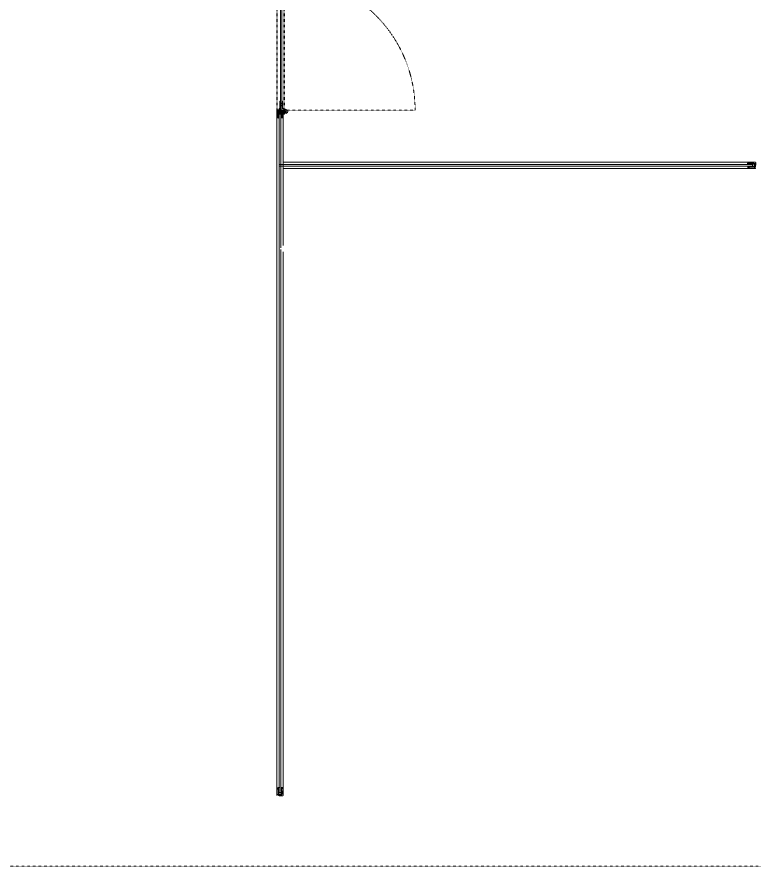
# Model space of a CAD drawing. Extents: x -2749 to 11890, y 0 to 8245.
# Drawn here: x 3240 to 3708, y 2321 to 2860 of the extents above; entities that cross this region are included whole.
import ezdxf

# ---------------------------------------------------------------- set-up
doc = ezdxf.new("R2010")
doc.units = 0
doc.header["$MEASUREMENT"] = 0
doc.linetypes.add('DASHDOT', pattern=[1, 0.5, -0.25, 0, -0.25])
doc.linetypes.add('DOT2', pattern=[0.125, 0, -0.125])
doc.layers.get('0').update_dxf_attribs({"color": 9, "lineweight": 9})
for name, color, linetype, lineweight in [('06C', 9, 'Continuous', 9), ('06D', 9, 'Continuous', 9), ('07K', 8, 'Continuous', 9), ('10', 9, 'Continuous', 9), ('15', 9, 'Continuous', 9), ('20', 9, 'DOT2', 9)]:
    doc.layers.add(name, color=color, linetype=linetype, lineweight=lineweight)
pattern_1 = [(225, (-604.72494, -5169.36366), (-0.0883883476, 0.0883883476), []), (135, (-604.72494, -5169.36366), (0.0883883476, 0.0883883476), [])]
pattern_2 = [(45, (3387.24087, 5075.93023), (0.0883883476, -0.0883883476), []), (315, (3387.24087, 5075.93023), (-0.0883883476, -0.0883883476), [])]

# ---------------------------------------------------------------- blocks, each defined once
blk = doc.blocks.new('profil')
at = {"layer": '10'}
h = blk.add_hatch(dxfattribs=at)
h.set_pattern_fill('NET', color=256, angle=495, style=0)
h.set_pattern_definition(pattern_2)
h.paths.add_polyline_path([(2783.08, 2903.22), (2783.02, 2903.22), (2782.98, 2903.33), (2782.98, 2903.38), (2783.01, 2903.38), (2783.01, 2903.5), (2782.72, 2903.5), (2782.72, 2903.38), (2782.75, 2903.38), (2782.71, 2903.22), (2782.62, 2903.23), (2782.45, 2902.86), (2782.56, 2902.86), (2782.56, 2902.9), (2782.72, 2903.1, 0.2599), (2782.8, 2902.86), (2783.04, 2902.86, 0.382682)])
h.paths.add_polyline_path([(2782.84, 2903.1), (2783.03, 2903.1, -2.16717)], flags=16)
h = blk.add_hatch(dxfattribs=at)
h.set_pattern_fill('NET', color=256, angle=495, style=0)
h.set_pattern_definition(pattern_2)
h.paths.add_polyline_path([(2783.08, 2901.46), (2783.02, 2901.46), (2782.98, 2901.35), (2782.98, 2901.3), (2783.01, 2901.3), (2783.01, 2901.18), (2782.72, 2901.18), (2782.72, 2901.3), (2782.75, 2901.3), (2782.71, 2901.46), (2782.62, 2901.45), (2782.45, 2901.82), (2782.56, 2901.82), (2782.56, 2901.78), (2782.72, 2901.59, -0.2599), (2782.8, 2901.82), (2783.04, 2901.82, -0.382682)])
h.paths.add_polyline_path([(2782.84, 2901.58), (2783.03, 2901.58, 2.16717)], flags=16)
h = blk.add_hatch(dxfattribs=at)
h.set_pattern_fill('NET', color=256, angle=495, style=0)
h.set_pattern_definition([(45, (3390.96807, 5084.14935), (0.0883883476, -0.0883883476), []), (315, (3390.96807, 5084.14935), (-0.0883883476, -0.0883883476), [])])
h.paths.add_polyline_path([(2784.25, 2903.18), (2784.25, 2902.86), (2783.21, 2902.86), (2783.21, 2903.18)])
h = blk.add_hatch(dxfattribs=at)
h.set_pattern_fill('NET', color=256, angle=495, style=0)
h.set_pattern_definition([(45, (3390.96807, 5077.64021), (0.0883883476, -0.0883883476), []), (315, (3390.96807, 5077.64021), (-0.0883883476, -0.0883883476), [])])
h.paths.add_polyline_path([(2784.25, 2901.82), (2784.25, 2901.53), (2783.21, 2901.53), (2783.21, 2901.82)])
h = blk.add_hatch(dxfattribs=at)
h.set_pattern_fill('NET', color=256, angle=495, style=0)
h.set_pattern_definition([(45, (3412.02047, 5081.69331), (0.0883883476, -0.0883883476), []), (315, (3412.02047, 5081.69331), (-0.0883883476, -0.0883883476), [])])
h.paths.add_polyline_path([(2787.7, 2903.43), (2787.7, 2902.36), (2787.52, 2902.36), (2787.52, 2903.43)])
for points in [[(2787.52, 2901.37), (2787.52, 2901.89), (2787.7, 2901.89), (2787.7, 2902.03), (2787.52, 2902.03), (2787.52, 2903.67), (2787.7, 2903.67), (2787.7, 2904.1), (2787.58, 2904.1), (2787.58, 2904.34), (2782.61, 2904.34), (2782.61, 2903.22), (2782.72, 2903.22), (2782.76, 2903.4), (2782.71, 2903.4), (2782.71, 2903.77), (2782.99, 2903.77), (2782.99, 2903.22), (2783.14, 2903.22), (2783.18, 2903.18), (2786.43, 2903.18), (2786.5, 2902.88), (2786.8, 2902.88), (2786.8, 2903.49), (2787.12, 2903.49), (2787.12, 2901.37)], [(2785.67, 2903.32), (2786.35, 2903.32), (2786.35, 2904.02), (2786.42, 2904.06), (2786.42, 2904.14), (2785.61, 2904.14), (2785.61, 2904.01), (2785.67, 2903.95)]]:
    blk.add_lwpolyline(points, close=True, dxfattribs=at)
for points in [[(2782.61, 2903.22), (2782.45, 2902.86)], [(2782.62, 2901.45), (2782.45, 2901.82)], [(2782.72, 2903.1), (2782.56, 2902.9), (2782.56, 2902.86)], [(2782.72, 2901.59), (2782.56, 2901.78), (2782.56, 2901.82)], [(2782.78, 2900.5), (2782.78, 2900.95), (2783.09, 2900.95), (2783.09, 2901.24), (2783.18, 2901.24), (2783.08, 2901.46), (2783.02, 2901.46), (2782.98, 2901.35), (2782.98, 2901.3), (2783.01, 2901.3), (2783.01, 2901.06), (2782.72, 2901.06), (2782.72, 2901.3), (2782.75, 2901.3), (2782.71, 2901.46), (2782.62, 2901.45), (2782.63, 2900.34), (2787.59, 2900.34)], [(2782.99, 2903.5), (2782.72, 2903.5)], [(2783.01, 2901.18), (2782.72, 2901.18)], [(2784.87, 2903.91), (2785.03, 2903.91), (2785.03, 2904.14), (2782.83, 2904.14), (2782.83, 2903.91), (2783.13, 2903.91), (2783.13, 2903.37), (2785.03, 2903.37)], [(2783.18, 2901.24), (2783.21, 2901.24), (2783.21, 2901.84)], [(2783.21, 2903.18), (2783.21, 2903.18), (2783.21, 2902.84)], [(2784.25, 2902.84), (2784.25, 2903.18)], [(2784.25, 2901.84), (2784.25, 2901.53)], [(2785.62, 2903.18), (2785.62, 2901.53)], [(2787.52, 2903.43), (2787.7, 2903.43), (2787.7, 2902.36)], [(2787.52, 2902.36), (2787.7, 2902.36)]]:
    blk.add_lwpolyline(points, dxfattribs=at)
for points in [[(2787.13, 2900.85), (2787.13, 2900.49), (2782.81, 2900.49), (2782.81, 2900.46, -0.561743), (2782.73, 2900.45, -0.595966), (2782.78, 2900.5, 2.204878)], [(2783.03, 2903.1), (2782.84, 2903.1, 1)], [(2783.03, 2901.58), (2782.84, 2901.58, -1)], [(2783.09, 2901.24), (2783.21, 2900.66, 0.833203), (2783.52, 2900.66, 0.447088)], [(2783.21, 2901.53), (2786.47, 2901.53, 0.414214), (2786.8, 2901.86), (2786.8, 2902.88)], [(2783.52, 2900.66), (2783.52, 2901.11, -0.414214), (2783.63, 2901.22), (2786.88, 2901.22), (2786.88, 2900.49)], [(2785.03, 2903.37), (2785.03, 2903.79), (2784.87, 2903.79, -1), (2784.87, 2903.91, 1)], [(2787.59, 2900.34), (2787.59, 2900.49), (2787.25, 2900.49), (2787.25, 2900.97, 1), (2787.04, 2900.97)], [(2787.04, 2900.97, 0.305404), (2787.13, 2900.85, 5.773092)]]:
    blk.add_lwpolyline(points, format="xyb", dxfattribs=at)
for centre, radius, start, end in [((2782.97, 2903.05), 0.253, 168.6676, 234.1258), ((2782.97, 2901.64), 0.253, 125.8742, 191.3324), ((2782.93, 2903.02), 0.125, 139.5402, 40.4598), ((2782.93, 2901.66), 0.125, 319.5402, 220.4598), ((2782.86, 2903.06), 0.273, 305.9738, 36.4289), ((2782.86, 2901.62), 0.273, 323.5711, 54.0262)]:
    blk.add_arc(centre, radius, start, end, dxfattribs=at)
blk = doc.blocks.new('g-kapı kolu-p')
for points in [[(11.85, 8.21), (-0.95, 8.21), (-0.95, 2.41), (0.95, 2.41), (0.95, 6.31), (11.85, 6.31), (11.85, 8.21)], [(11.85, -8.21), (-0.95, -8.21), (-0.95, -2.41), (0.95, -2.41), (0.95, -6.31), (11.85, -6.31), (11.85, -8.21)]]:
    blk.add_lwpolyline(points)
for points in [[(-5, 0.5), (5, 0.5), (5, 1.5), (-5, 1.5)], [(-2.65, 1.5), (2.65, 1.5), (2.65, 2.41), (-2.65, 2.41)], [(-5, -1.5), (5, -1.5), (5, -0.5), (-5, -0.5)], [(-2.65, -1.5), (2.65, -1.5), (2.65, -2.41), (-2.65, -2.41)]]:
    blk.add_lwpolyline(points, close=True)
blk = doc.blocks.new('k-cambölme-kapı-p')
at = {"layer": '10'}
h = blk.add_hatch(dxfattribs=at)
h.set_pattern_fill('NET', color=256, angle=135, style=0)
h.set_pattern_definition([(135, (3753.7029, 560.85184), (-0.0883883476, -0.0883883476), []), (225, (3753.7029, 560.85184), (0.0883883476, -0.0883883476), [])])
h.paths.add_polyline_path([(2.08, -0.06), (2.08, 0.02), (2.07, 0.04), (2.05, 0.07), (2.01, 0.09), (1.98, 0.1), (1.97, 0.1), (1.97, -0.29), (1.94, -0.29), (1.94, -0.43), (1.88, -0.49), (1.67, -0.49), (1.82, -0.29), (1.73, -0.29), (1.53, -0.5), (1.44, -0.5), (1.62, -0.32), (1.62, -0.29), (1.51, -0.29), (1.34, -0.42), (1.32, -0.44), (1.3, -0.48), (1.29, -0.51), (1.26, -0.57), (1.26, -0.31), (1.32, -0.29), (1.23, -0.29), (1.23, -0.53), (1.23, -0.59), (1.24, -0.62), (1.26, -0.64), (3.47, -0.64), (3.47, -0.58), (3.38, -0.35), (3.38, -0.3), (3.42, -0.25), (3.42, -0.2), (3.38, -0.16), (2.73, -0.16), (2.74, -0.2), (2.91, -0.2, -1), (2.91, -0.25)])
h.paths.add_polyline_path([(2.05, -0.18), (2.05, -0.21), (2.08, -0.23), (2.11, -0.24), (2.15, -0.25), (2.95, -0.27), (2.92, -0.29), (2.55, -0.29), (2.54, -0.31), (2.52, -0.33), (2.5, -0.34), (2.48, -0.34), (2.46, -0.34), (2.44, -0.32), (2.42, -0.3), (2.08, -0.3), (1.99, -0.11), (1.99, -0.07), (2.05, -0.07)], flags=16)
h.paths.add_polyline_path([(2.41, -0.34), (2.51, -0.5), (2.08, -0.5), (2.08, -0.34)], flags=16)
h.paths.add_polyline_path([(2.55, -0.33), (2.89, -0.33), (2.94, -0.33), (3.28, -0.34, 0.166992), (3.34, -0.55), (2.72, -0.55), (2.55, -0.36)], flags=16)
h.paths.add_polyline_path([(3.02, -0.22), (3.02, -0.2), (3.33, -0.2, 0.10606), (3.29, -0.33), (3.01, -0.27)], flags=16)
h = blk.add_hatch(dxfattribs=at)
h.set_pattern_fill('NET', color=256, angle=135, style=0)
h.set_pattern_definition([(45, (474.94443, 2280.71206), (0.0883883476, -0.0883883476), []), (315, (474.94443, 2280.71206), (-0.0883883476, -0.0883883476), [])])
h.paths.add_polyline_path([(87.27, -0.16), (87.26, -0.2), (87.09, -0.2, 1), (87.09, -0.25), (87.92, -0.25), (87.92, -0.01), (87.93, 0.03), (87.96, 0.05), (88, 0.07), (88.03, 0.07), (88.03, -0.29), (88.06, -0.29), (88.06, -0.43), (88.12, -0.49), (88.33, -0.49), (88.18, -0.29), (88.27, -0.29), (88.47, -0.5), (88.56, -0.5), (88.38, -0.32), (88.38, -0.29), (88.49, -0.29), (88.66, -0.42), (88.68, -0.44), (88.7, -0.48), (88.71, -0.51), (88.74, -0.57), (88.74, -0.31), (88.68, -0.29), (88.77, -0.29), (88.77, -0.53), (88.77, -0.59), (88.76, -0.62), (88.74, -0.64), (86.53, -0.64), (86.53, -0.58), (86.62, -0.35), (86.62, -0.3), (86.58, -0.25), (86.58, -0.2), (86.62, -0.16)])
h.paths.add_polyline_path([(87.28, -0.55), (87.45, -0.36), (87.45, -0.33), (87.11, -0.33), (87.06, -0.33), (87.03, -0.31), (86.99, -0.27), (86.98, -0.22), (86.98, -0.2), (86.67, -0.2, -0.292264), (86.66, -0.55)], flags=16)
h.paths.add_polyline_path([(87.48, -0.51), (87.59, -0.51), (87.53, -0.43)], flags=16)
h.paths.add_polyline_path([(87.56, -0.4), (87.69, -0.5), (87.92, -0.5), (87.92, -0.34), (87.59, -0.34)], flags=16)
h.paths.add_polyline_path([(87.62, -0.53), (87.71, -0.62), (87.71, -0.53)], flags=16)
for points in [[(1.97, -0.29), (1.97, 2.13), (2.05, 2.13), (2.05, 2.28, 0.414214), (1.89, 2.44), (0.08, 2.44, 0.414214), (0, 2.36), (0, -2.36, 0.414214), (0.08, -2.44), (2.05, -2.44), (2.05, -2.25), (2.05, -2.23), (2.05, -2.23), (2.05, -2.23), (2.05, -2.23), (2.05, -2.23), (2.05, -0.89)], [(88.03, -0.29), (88.03, 2.13), (87.95, 2.13), (87.95, 2.28, -0.414214), (88.11, 2.44), (89.92, 2.44, -0.414214), (90, 2.36), (90, -2.36, -0.414214), (89.92, -2.44), (87.95, -2.44), (87.95, -2.25), (87.95, -2.23), (87.95, -2.23), (87.95, -2.23), (87.95, -2.23), (87.95, -2.23), (87.95, -0.89)], [(1.51, -0.29), (1.34, -0.42), (1.32, -0.44), (1.3, -0.48), (1.29, -0.51), (1.26, -0.57), (1.26, -0.31), (1.32, -0.29), (1.23, -0.29), (1.23, -0.53), (1.23, -0.59), (1.24, -0.62), (1.26, -0.64), (3.47, -0.64), (3.47, -0.58), (3.38, -0.35), (3.38, -0.3), (3.42, -0.25), (3.42, -0.2), (3.38, -0.16), (2.73, -0.16), (2.74, -0.2), (2.91, -0.2, -1), (2.91, -0.25, -1)], [(88.49, -0.29), (88.66, -0.42), (88.68, -0.44), (88.7, -0.48), (88.71, -0.51), (88.74, -0.57), (88.74, -0.31), (88.68, -0.29), (88.77, -0.29), (88.77, -0.53), (88.77, -0.59), (88.76, -0.62), (88.74, -0.64), (86.53, -0.64), (86.53, -0.58), (86.62, -0.35), (86.62, -0.3), (86.58, -0.25), (86.58, -0.2), (86.62, -0.16), (87.27, -0.16), (87.26, -0.2), (87.09, -0.2, 1), (87.09, -0.25, 1)], [(86.66, -0.55), (87.28, -0.55), (87.45, -0.36), (87.45, -0.33), (87.11, -0.33), (87.06, -0.33), (87.03, -0.31), (86.99, -0.27), (86.98, -0.22), (86.98, -0.2), (86.67, -0.2, 1)]]:
    blk.add_lwpolyline(points, format="xyb", dxfattribs=at)
for points in [[(1.82, 2.27), (0.16, 2.27), (0.16, 2.03), (0.38, 2.03), (0.38, 1.92), (0.22, 1.92), (0.22, 1.16), (0.35, 1.16), (0.35, -0.41), (0.22, -0.41), (0.22, -1.23), (0.36, -1.23), (0.36, -1.38), (0.16, -1.38), (0.16, -2.24), (1.82, -2.24), (1.82, -1.72), (1.62, -1.72), (1.62, -1.58), (1.82, -1.58), (1.82, -1.37), (1.61, -1.37), (1.61, -1.24), (1.74, -1.24), (1.74, -0.85), (1.06, -0.85), (1.06, -0.13), (1.5, -0.13), (1.5, 1.92), (1.57, 2.03), (1.82, 2.03), (1.82, 2.27)], [(0.69, 3.63), (0.69, 2.44)], [(0.69, 2.27), (0.69, -0.24), (1.06, -0.24)], [(1.06, 2.44), (1.06, 2.86)], [(1.06, -0.13), (1.06, 2.27)], [(1.5, 1.92), (1.06, 1.92)], [(1.17, 1.92), (1.17, -0.13)], [(2.91, -0.25), (2.08, -0.06), (2.08, 0.02), (2.07, 0.04), (2.05, 0.07), (2.01, 0.09), (1.98, 0.1), (1.97, 0.1)], [(3.84, 0.88), (2.63, 3.22)], [(4.07, 1.27), (2.67, 3.99)], [(8.14, 0.88), (8.14, 1.27), (4.07, 1.27)], [(5.3, 0.88), (5.3, -0.16)], [(5.5, 1.27), (5.77, 0.97), (5.77, 0.88)], [(5.59, 0.88), (5.59, -0.16)], [(6.76, 1.27), (6.49, 0.97), (6.49, 0.88)], [(6.67, 0.88), (6.67, -0.16)], [(6.96, 0.88), (6.96, -0.16)], [(87.09, -0.25), (87.92, -0.25), (87.92, -0.01), (87.93, 0.03), (87.96, 0.05), (88, 0.07), (88.03, 0.07)], [(88.18, 2.27), (89.84, 2.27), (89.84, 2.03), (89.62, 2.03), (89.62, 1.92), (89.78, 1.92), (89.78, 1.16), (89.65, 1.16), (89.65, -0.41), (89.78, -0.41), (89.78, -1.23), (89.64, -1.23), (89.64, -1.38), (89.84, -1.38), (89.84, -2.24), (88.18, -2.24), (88.18, -1.72), (88.38, -1.72), (88.38, -1.58), (88.18, -1.58), (88.18, -1.37), (88.39, -1.37), (88.39, -1.24), (88.26, -1.24), (88.26, -0.85), (88.94, -0.85), (88.94, -0.13), (88.5, -0.13), (88.5, 1.92), (88.43, 2.03), (88.18, 2.03), (88.18, 2.27)], [(2.05, -0.89), (3.59, -0.89), (3.59, -0.64), (1.23, -0.64), (1.23, -0.29), (1.97, -0.29)], [(1.62, -0.29), (1.62, -0.32), (1.44, -0.5), (1.53, -0.5), (1.73, -0.29)], [(1.82, -0.29), (1.67, -0.49), (1.88, -0.49), (1.94, -0.43), (1.94, -0.29)], [(3.34, -0.55), (2.72, -0.55), (2.55, -0.36), (2.55, -0.33), (2.89, -0.33), (2.94, -0.33)], [(3.28, -0.34), (3.28, -0.34), (2.94, -0.33)], [(3.01, -0.27), (3.02, -0.22), (3.02, -0.2), (3.33, -0.2)], [(3.01, -0.27), (3.29, -0.33), (3.29, -0.33)], [(4.06, -0.16), (4.06, -0.55), (8.14, -0.55)], [(8.14, -0.55), (8.14, -0.16)], [(87.95, -0.89), (86.41, -0.89), (86.41, -0.64), (88.77, -0.64), (88.77, -0.29), (88.03, -0.29)], [(87.59, -0.51), (87.53, -0.43), (87.48, -0.51), (87.59, -0.51)], [(88.18, -0.29), (88.33, -0.49), (88.12, -0.49), (88.06, -0.43), (88.06, -0.29)], [(88.38, -0.29), (88.38, -0.32), (88.56, -0.5), (88.47, -0.5), (88.27, -0.29)]]:
    blk.add_lwpolyline(points, dxfattribs=at)
at = {"layer": '10', "linetype": 'DASHDOT', "ltscale": 0.05}
for points in [[(3.22, 3.63), (0.2, 3.63)], [(1.71, 2.14), (1.71, 4.9)], [(6.13, 1.44), (6.13, -0.55)]]:
    blk.add_lwpolyline(points, dxfattribs=at)
at = {"layer": '10'}
for points in [[(1.99, -0.07), (2.05, -0.07), (2.05, -0.18), (2.05, -0.21), (2.08, -0.23), (2.11, -0.24), (2.15, -0.25), (2.95, -0.27), (2.92, -0.29), (2.55, -0.29), (2.54, -0.31), (2.52, -0.33), (2.5, -0.34), (2.48, -0.34), (2.46, -0.34), (2.44, -0.32), (2.42, -0.3), (2.08, -0.3), (1.99, -0.11)], [(2.08, -0.5), (2.08, -0.34), (2.41, -0.34), (2.51, -0.5), (2.51, -0.5)], [(87.92, -0.5), (87.92, -0.34), (87.59, -0.34), (87.56, -0.4), (87.69, -0.5)], [(87.62, -0.53), (87.71, -0.53), (87.71, -0.62)]]:
    blk.add_lwpolyline(points, close=True, dxfattribs=at)
blk.add_circle((1.71, 3.65), 1.02, dxfattribs=at)
for centre, start, end in [((3.6, -0.37), 176.143, 214.0649), ((3.6, -0.37), 148.8979, 173.1144), ((86.4, -0.37), 325.9351, 31.1021)]:
    blk.add_arc(centre, 0.322, start, end, dxfattribs=at)
at = {"layer": '15', "linetype": 'DOT2'}
blk.add_lwpolyline([(2.48, 0.36), (2.48, 85.36)], dxfattribs=at)
at = {"layer": '15'}
blk.add_lwpolyline([(2.58, 0.88), (87.42, 0.88), (87.52, 0.78), (87.52, -0.05), (87.42, -0.16), (2.58, -0.16), (2.58, -0.16), (2.48, -0.05), (2.48, 0.78), (2.58, 0.88)], dxfattribs=at)
at = {"layer": '15', "linetype": 'DOT2'}
blk.add_arc((2.48, 0.36), 85.04, 0, 90, dxfattribs=at)
at = {"layer": '20'}
for p, q in [((87.95, 2.43), (2.05, 2.43)), ((87.95, 2.13), (2.05, 2.13)), ((87.95, -2.23), (2.05, -2.23)), ((87.95, -2.44), (2.05, -2.44))]:
    blk.add_line(p, q, dxfattribs=at)
at = {"layer": '06C', "xscale": -1}
blk.add_blockref('g-kapı kolu-p', (79.64, 0.38), dxfattribs=at)

msp = doc.modelspace()

# ---------------------------------------------------------------- hatches: boundary and pattern name
at = {"layer": '10'}
h = msp.add_hatch(dxfattribs=at)
h.set_pattern_fill('NET', color=256, angle=315, style=0)
h.set_pattern_definition([(225, (-629.50454, -5175.12674), (-0.0883883476, 0.0883883476), []), (135, (-629.50454, -5175.12674), (0.0883883476, 0.0883883476), [])])
h.paths.add_polyline_path([(3405.98, 2800.96), (3407.04, 2800.96), (3407.04, 2800.78), (3405.98, 2800.78)])
h = msp.add_hatch(dxfattribs=at)
h.set_pattern_fill('NET', color=256, angle=315, style=0)
h.set_pattern_definition([(225, (-608.45214, -5177.58279), (-0.0883883476, 0.0883883476), []), (135, (-608.45214, -5177.58279), (0.0883883476, 0.0883883476), [])])
h.paths.add_polyline_path([(3406.23, 2797.51), (3406.54, 2797.51), (3406.54, 2796.47), (3406.23, 2796.47)])
h = msp.add_hatch(dxfattribs=at)
h.set_pattern_fill('NET', color=256, angle=315, style=0)
h.set_pattern_definition([(225, (-608.45214, -5171.07365), (-0.0883883476, 0.0883883476), []), (135, (-608.45214, -5171.07365), (0.0883883476, 0.0883883476), [])])
h.paths.add_polyline_path([(3407.58, 2797.51), (3407.87, 2797.51), (3407.87, 2796.47), (3407.58, 2796.47)])
h = msp.add_hatch(dxfattribs=at)
h.set_pattern_fill('NET', color=256, angle=315, style=0)
h.set_pattern_definition(pattern_1)
h.paths.add_polyline_path([(3406.18, 2796.34), (3406.18, 2796.28), (3406.07, 2796.24), (3406.02, 2796.24), (3406.02, 2796.26), (3405.9, 2796.26), (3405.9, 2795.98), (3406.02, 2795.98), (3406.02, 2796.01), (3406.18, 2795.96), (3406.17, 2795.88), (3406.54, 2795.71), (3406.54, 2795.82), (3406.5, 2795.82), (3406.31, 2795.98, 0.2599), (3406.54, 2796.06), (3406.54, 2796.3, 0.382682)])
h.paths.add_polyline_path([(3406.3, 2796.1), (3406.3, 2796.29, -2.16717)], flags=16)
h = msp.add_hatch(dxfattribs=at)
h.set_pattern_fill('NET', color=256, angle=315, style=0)
h.set_pattern_definition(pattern_1)
h.paths.add_polyline_path([(3407.94, 2796.34), (3407.94, 2796.28), (3408.05, 2796.24), (3408.1, 2796.24), (3408.1, 2796.26), (3408.22, 2796.26), (3408.22, 2795.98), (3408.1, 2795.98), (3408.1, 2796.01), (3407.94, 2795.96), (3407.95, 2795.88), (3407.58, 2795.71), (3407.58, 2795.82), (3407.63, 2795.82), (3407.82, 2795.98, -0.2599), (3407.58, 2796.06), (3407.58, 2796.3, -0.382682)])
h.paths.add_polyline_path([(3407.82, 2796.1), (3407.82, 2796.29, 2.16717)], flags=16)

# ---------------------------------------------------------------- linework, layer by layer
at = {"layer": '06D'}
for p, q in [((3405.06, 2710.87), (3405.06, 2795.89)), ((3409.06, 2795.89), (3409.06, 2714.87)), ((3704.06, 2767.87), (3409.06, 2767.87)), ((3704.07, 2763.87), (3409.06, 2763.87)), ((3405.06, 2365.87), (3405.06, 2710.87)), ((3409.06, 2710.87), (3409.06, 2369.87))]:
    msp.add_line(p, q, dxfattribs=at)
at = {"layer": '10'}
for points in [[(3408.04, 2800.78), (3407.51, 2800.78), (3407.51, 2800.96), (3407.38, 2800.96), (3407.38, 2800.78), (3405.73, 2800.78), (3405.73, 2800.96), (3405.3, 2800.96), (3405.3, 2800.84), (3405.06, 2800.84), (3405.06, 2795.87), (3406.18, 2795.87), (3406.18, 2795.97), (3406, 2796.02), (3406, 2795.97), (3405.63, 2795.97), (3405.63, 2796.25), (3406.18, 2796.25), (3406.18, 2796.4), (3406.23, 2796.44), (3406.23, 2799.68), (3406.52, 2799.75), (3406.52, 2800.05), (3405.92, 2800.05), (3405.92, 2800.38), (3408.04, 2800.38)], [(3406.08, 2798.93), (3406.08, 2799.61), (3405.38, 2799.61), (3405.34, 2799.68), (3405.26, 2799.68), (3405.26, 2798.87), (3405.4, 2798.87), (3405.45, 2798.93)]]:
    msp.add_lwpolyline(points, close=True, dxfattribs=at)
for points in [[(3405.49, 2798.13), (3405.49, 2798.29), (3405.26, 2798.29), (3405.26, 2796.09), (3405.49, 2796.09), (3405.49, 2796.39), (3406.03, 2796.39), (3406.03, 2798.29)], [(3405.98, 2800.78), (3405.98, 2800.96), (3407.04, 2800.96)], [(3406.23, 2798.88), (3407.87, 2798.88)], [(3406.56, 2797.51), (3406.23, 2797.51)], [(3407.04, 2800.78), (3407.04, 2800.96)], [(3407.56, 2797.51), (3407.87, 2797.51)], [(3408.9, 2796.04), (3408.45, 2796.04), (3408.45, 2796.35), (3408.16, 2796.35), (3408.16, 2796.44), (3407.94, 2796.34), (3407.94, 2796.28), (3408.05, 2796.24), (3408.1, 2796.24), (3408.1, 2796.26), (3408.35, 2796.26), (3408.35, 2795.98), (3408.1, 2795.98), (3408.1, 2796.01), (3407.94, 2795.96), (3407.95, 2795.88), (3409.06, 2795.89), (3409.06, 2800.85)], [(3405.9, 2796.25), (3405.9, 2795.98)], [(3406.18, 2795.87), (3406.54, 2795.71)], [(3406.23, 2796.47), (3406.23, 2796.47), (3406.56, 2796.47)], [(3406.31, 2795.98), (3406.5, 2795.82), (3406.54, 2795.82)], [(3408.16, 2796.44), (3408.16, 2796.47), (3407.56, 2796.47)], [(3407.82, 2795.98), (3407.63, 2795.82), (3407.58, 2795.82)], [(3407.95, 2795.88), (3407.58, 2795.71)], [(3408.22, 2796.26), (3408.22, 2795.98)]]:
    msp.add_lwpolyline(points, dxfattribs=at)
for points in [[(3406.03, 2798.29), (3405.62, 2798.29), (3405.62, 2798.13, -1), (3405.49, 2798.13, 1)], [(3407.87, 2796.47), (3407.87, 2799.73, 0.414214), (3407.55, 2800.05), (3406.52, 2800.05)], [(3408.16, 2796.35), (3408.74, 2796.47, 0.833203), (3408.74, 2796.78, 0.447088)], [(3408.74, 2796.78), (3408.29, 2796.78, -0.414214), (3408.19, 2796.89), (3408.19, 2800.13), (3408.92, 2800.13)], [(3409.06, 2800.85), (3408.92, 2800.85), (3408.92, 2800.51), (3408.44, 2800.51, 1), (3408.44, 2800.3)], [(3408.44, 2800.3, 0.305404), (3408.56, 2800.38, 5.773092)], [(3408.56, 2800.38), (3408.92, 2800.38), (3408.92, 2796.07), (3408.95, 2796.07, -0.561743), (3408.95, 2795.99, -0.595966), (3408.9, 2796.04, 2.204878)], [(3406.3, 2796.29), (3406.3, 2796.1, 1)], [(3407.82, 2796.29), (3407.82, 2796.1, -1)]]:
    msp.add_lwpolyline(points, format="xyb", dxfattribs=at)
for centre, radius, start, end in [((3406.34, 2796.12), 0.273, 35.9738, 126.4289), ((3406.38, 2796.19), 0.125, 229.5402, 130.4598), ((3406.36, 2796.23), 0.253, 258.6676, 324.1258), ((3407.78, 2796.12), 0.273, 53.5711, 144.0262), ((3407.77, 2796.23), 0.253, 215.8742, 281.3324), ((3407.74, 2796.19), 0.125, 49.5402, 310.4598)]:
    msp.add_arc(centre, radius, start, end, dxfattribs=at)
at = {"layer": '15'}
for p, q in [((3406.56, 2712.37), (3406.56, 2798.28)), ((3407.56, 2713.37), (3407.56, 2798.28)), ((3406.56, 2766.37), (3707.06, 2766.37)), ((3406.56, 2765.37), (3707.06, 2765.37)), ((3406.56, 2367.37), (3406.56, 2712.37)), ((3407.56, 2368.37), (3407.56, 2712.37))]:
    msp.add_line(p, q, dxfattribs=at)
at = {"layer": '20'}
msp.add_lwpolyline([(3897.86, 2321.12), (1792.26, 2321.12)], dxfattribs=at)

# ---------------------------------------------------------------- block references
msp.add_blockref('profil', (921.44, -136.47))
at = {"rotation": 270}
msp.add_blockref('profil', (504.71, 5153.46), dxfattribs=at)
at = {"layer": '07K', "xscale": -1, "rotation": 270}
msp.add_blockref('k-cambölme-kapı-p', (3407.5, 2798.28), dxfattribs=at)

doc.saveas('drawing.dxf')
